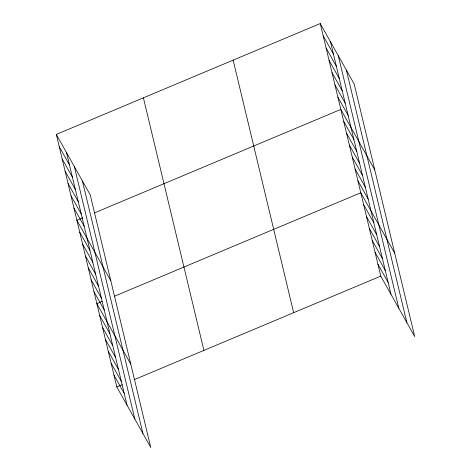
<?xml version="1.0" encoding="UTF-8"?>
<svg xmlns="http://www.w3.org/2000/svg" width="471" height="471" viewBox="0 0 471 471"><rect width="100%" height="100%" fill="white"/><g stroke="black" fill="none" stroke-linecap="round" stroke-linejoin="round"><path stroke-width="0.71" d="M56.302 134.423L90.238 194.894L150.744 447.45L116.814 386.979L56.302 134.423L320.256 23.55L354.186 84.021L414.698 336.577L380.762 276.106L320.256 23.55M82.908 217.761L76.873 220.293L110.809 280.763M94.294 212.974L340.827 109.419L374.763 169.89M102.207 301.387L96.843 303.636L130.779 364.107M114.265 296.318L360.798 192.763L394.727 253.233M116.814 386.979L122.172 384.73M134.235 379.661L380.762 276.106M323.194 35.82L333.421 54.047M326.132 48.083L336.359 66.311M329.07 60.353L339.303 78.58M332.008 72.616L342.24 90.844M334.952 84.886L345.178 103.114M337.89 97.156L348.116 115.383M343.683 121.324L353.909 139.557M346.532 133.234L356.759 151.462M349.388 145.139L359.614 163.366M352.237 157.043L362.47 175.271M355.093 168.954L365.319 187.181M357.942 180.858L368.175 199.086M363.647 204.673L373.88 222.901M366.503 216.578L376.729 234.805M369.352 228.482L379.585 246.71M372.208 240.387L382.434 258.62M375.057 252.297L385.29 270.525M377.913 264.202L388.139 282.429M59.24 146.687L69.472 164.915M62.178 158.957L72.41 177.184M65.122 171.226L75.348 189.454M68.059 183.49L78.286 201.718M70.997 195.759L81.224 213.987M73.935 208.023L84.168 226.251M79.729 232.197L89.955 250.425M82.578 244.108L92.811 262.335M85.434 256.012L95.66 274.24M88.283 267.917L98.516 286.144M91.139 279.821L101.365 298.055M93.994 291.732L104.221 309.959M99.699 315.541L109.926 333.768M102.548 327.451L112.781 345.679M105.404 339.356L115.63 357.583M108.253 351.26L118.486 369.488M111.109 363.17L121.335 381.398M113.958 375.075L124.191 393.303M346.368 70.079L406.873 322.641M338.308 55.719L398.813 308.275M330.483 41.778L390.995 294.334M233.151 60.135L293.663 312.697M143.408 97.833L203.914 350.395M82.413 180.952L142.925 433.508M74.353 166.593L134.865 419.149M66.529 152.651L127.04 405.207"/></g></svg>
